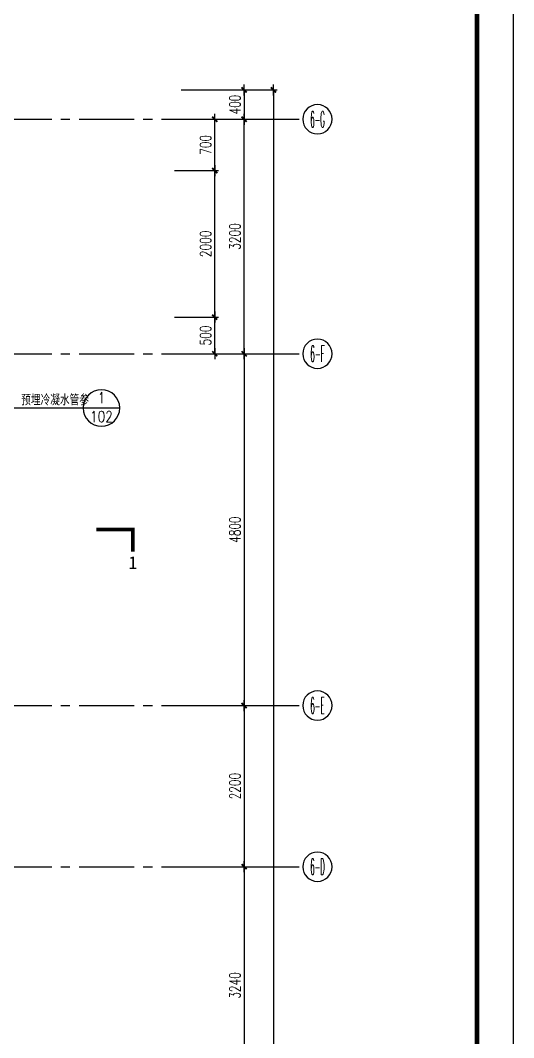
# Model space of a CAD drawing. Extents: x -395226 to -176901, y -140672 to 68263.
# Drawn here: x -300972 to -294242, y 42987 to 56870 of the extents above; entities that cross this region are included whole.
import ezdxf
from ezdxf.enums import TextEntityAlignment as Align

# ---------------------------------------------------------------- set-up
doc = ezdxf.new("R2010")
doc.units = 0
doc.header["$LTSCALE"] = 1000
doc.header["$MEASUREMENT"] = 0
doc.linetypes.add('ACAD_ISO08W100', pattern=[36, 24, -3, 6, -3])
doc.linetypes.add('Plans$0$CENTER2', pattern=[1.125, 0.75, -0.125, 0.125, -0.125])
doc.layers.get('0').update_dxf_attribs({"linetype": 'CONTINUOUS'})
doc.layers.get('Defpoints').update_dxf_attribs({"linetype": 'CONTINUOUS'})
for name, color, linetype in [('A-AXIS', 3, 'CONTINUOUS'), ('A-AXIS-TEXT', 7, 'CONTINUOUS'), ('A-DIM', 201, 'CONTINUOUS'), ('A-DOTE', 8, 'ACAD_ISO08W100'), ('A-NOTE', 150, 'CONTINUOUS'), ('A-NOTE-CN', 150, 'CONTINUOUS'), ('A-PUB-DIM', 3, 'CONTINUOUS'), ('Plans$0$Grid', 9, 'Plans$0$CENTER2'), ('图框', 7, 'CONTINUOUS')]:
    doc.layers.add(name, color=color, linetype=linetype)
doc.styles.add('COMPLEX', font='COMPLEX')
doc.styles.add('DIM_FONT', font='SIMPLEX', dxfattribs={"width": 0.7, "bigfont": 'GBCBIG'})
doc.styles.add('HT', font='SIMHEI.TTF')
doc.styles.add('PRC-S', font='tjromans.shx', dxfattribs={"width": 0.7, "bigfont": 'tjhztxt.shx'})
doc.styles.add('TJHZTXT', font='tjromans.shx', dxfattribs={"width": 0.8, "bigfont": 'tjhztxt.shx'})
doc.dimstyles.new('DIM100', dxfattribs={"dimscale": 100, "dimtxt": 3, "dimasz": 0.01, "dimexe": 1, "dimexo": 1, "dimgap": 1, "dimtad": 1, "dimdec": 0, "dimzin": 0, "dimdsep": 46, "dimtxsty": 'DIM_FONT', "dimblk1": '_DIMX', "dimblk2": '_DIMX', "dimsah": 1, "dimcen": 0.01, "dimclrd": 256, "dimclre": 256, "dimclrt": 7, "dimadec": 0, "dimazin": 0, "dimtfac": 1, "dimtdec": 0, "dimtix": 1, "dimtmove": 2, "dimatfit": 3, "dimldrblk": '_DIMX', "dimfxl": 0, "dimtolj": 1, "dimtzin": 5, "dimarcsym": 0})

# ---------------------------------------------------------------- blocks, each defined once
blk = doc.blocks.new('_DIMX')
blk.add_line((-150, 0), (150, 0))
at = {"const_width": 50}
blk.add_lwpolyline([(-70, -70), (70, 70)], dxfattribs=at)
blk = doc.blocks.new('*D490')
at = {"layer": 'A-PUB-DIM', "lineweight": -2}
for p, q in [((7251, 16240), (7852, 16240)), ((7802, 16239), (7802, 11440)), ((7251, 11440), (7852, 11440))]:
    blk.add_line(p, q, dxfattribs=at)
at = {"layer": 'Defpoints', "color": 0}
for p in [(7201, 16240), (7201, 11440), (7802, 11440)]:
    blk.add_point(p, dxfattribs=at)
at = {"layer": 'A-PUB-DIM', "lineweight": -2, "xscale": 0.5, "yscale": 0.5, "zscale": 0.5}
for p, rotation in [((7802, 16240), 90), ((7802, 11440), 270)]:
    blk.add_blockref('_DIMX', p, dxfattribs=dict(at, rotation=rotation))
at = {"layer": 'A-PUB-DIM', "insert": (7677, 13840), "char_height": 150, "attachment_point": 5, "rotation": 90, "style": 'DIM_FONT'}
blk.add_mtext('\\A1;4800', dxfattribs=at)
blk = doc.blocks.new('*D491')
at = {"layer": 'A-PUB-DIM', "lineweight": -2}
for p, q in [((7251, 11440), (7852, 11440)), ((7802, 11439), (7802, 9240)), ((7251, 9240), (7852, 9240))]:
    blk.add_line(p, q, dxfattribs=at)
at = {"layer": 'Defpoints', "color": 0}
for p in [(7201, 11440), (7201, 9240), (7802, 9240)]:
    blk.add_point(p, dxfattribs=at)
at = {"layer": 'A-PUB-DIM', "lineweight": -2, "xscale": 0.5, "yscale": 0.5, "zscale": 0.5}
for p, rotation in [((7802, 11440), 90), ((7802, 9240), 270)]:
    blk.add_blockref('_DIMX', p, dxfattribs=dict(at, rotation=rotation))
at = {"layer": 'A-PUB-DIM', "insert": (7677, 10340), "char_height": 150, "attachment_point": 5, "rotation": 90, "style": 'DIM_FONT'}
blk.add_mtext('\\A1;2200', dxfattribs=at)
blk = doc.blocks.new('*D492')
at = {"layer": 'A-PUB-DIM', "lineweight": -2}
for p, q in [((7251, 9240), (7852, 9240)), ((7802, 9239), (7802, 6001)), ((7251, 6000), (7852, 6000))]:
    blk.add_line(p, q, dxfattribs=at)
at = {"layer": 'Defpoints', "color": 0}
for p in [(7201, 9240), (7201, 6000), (7802, 6000)]:
    blk.add_point(p, dxfattribs=at)
at = {"layer": 'A-PUB-DIM', "lineweight": -2, "xscale": 0.5, "yscale": 0.5, "zscale": 0.5}
for p, rotation in [((7802, 9240), 90), ((7802, 6000), 270)]:
    blk.add_blockref('_DIMX', p, dxfattribs=dict(at, rotation=rotation))
at = {"layer": 'A-PUB-DIM', "insert": (7677, 7620), "char_height": 150, "attachment_point": 5, "rotation": 90, "style": 'DIM_FONT'}
blk.add_mtext('\\A1;3240', dxfattribs=at)
blk = doc.blocks.new('*D495')
at = {"layer": 'A-PUB-DIM', "lineweight": -2}
for p, q in [((6943, 19840), (8252, 19840)), ((8202, 19840), (8202, -10799)), ((6943, -10800), (8252, -10800))]:
    blk.add_line(p, q, dxfattribs=at)
at = {"layer": 'Defpoints', "color": 0}
for p in [(6893, 19840), (6893, -10800), (8202, -10800)]:
    blk.add_point(p, dxfattribs=at)
at = {"layer": 'A-PUB-DIM', "lineweight": -2, "xscale": 0.5, "yscale": 0.5, "zscale": 0.5}
for p, rotation in [((8202, 19840), 90), ((8202, -10800), 270)]:
    blk.add_blockref('_DIMX', p, dxfattribs=dict(at, rotation=rotation))
at = {"layer": 'A-PUB-DIM', "insert": (8077, 4520), "char_height": 150, "attachment_point": 5, "rotation": 90, "style": 'DIM_FONT'}
blk.add_mtext('\\A1;30640', dxfattribs=at)
blk = doc.blocks.new('_AXISO')
blk.add_circle((0, 0), 0.5)
at = {"layer": 'A-AXIS-TEXT', "style": 'COMPLEX', "width": 1.041667}
blk.add_attdef('A', text='', height=0.56, dxfattribs=at).set_placement((-0.25, -0.28), (0.25, -0.28), align=Align.FIT)
blk = doc.blocks.new('*D503')
at = {"layer": 'A-PUB-DIM', "lineweight": -2}
for p, q in [((7251, 19440), (7852, 19440)), ((7802, 16240), (7802, 19439)), ((7251, 16240), (7852, 16240))]:
    blk.add_line(p, q, dxfattribs=at)
at = {"layer": 'Defpoints', "color": 0}
for p in [(7201, 19440), (7802, 19440), (7201, 16240)]:
    blk.add_point(p, dxfattribs=at)
at = {"layer": 'A-PUB-DIM', "lineweight": -2, "xscale": 0.5, "yscale": 0.5, "zscale": 0.5}
for p, rotation in [((7802, 19440), 90), ((7802, 16240), 270)]:
    blk.add_blockref('_DIMX', p, dxfattribs=dict(at, rotation=rotation))
at = {"layer": 'A-PUB-DIM', "insert": (7677, 17840), "char_height": 150, "attachment_point": 5, "rotation": 90, "style": 'DIM_FONT'}
blk.add_mtext('\\A1;3200', dxfattribs=at)
blk = doc.blocks.new('*D506')
at = {"layer": 'A-PUB-DIM', "lineweight": -2}
for p, q in [((7251, 19840), (7852, 19840)), ((7802, 19840), (7802, 19440)), ((7251, 19440), (7852, 19440))]:
    blk.add_line(p, q, dxfattribs=at)
at = {"layer": 'Defpoints', "color": 0}
for p in [(7201, 19840), (7201, 19440), (7802, 19440)]:
    blk.add_point(p, dxfattribs=at)
at = {"layer": 'A-PUB-DIM', "lineweight": -2, "xscale": 0.5, "yscale": 0.5, "zscale": 0.5}
for p, rotation in [((7802, 19840), 90), ((7802, 19440), 270)]:
    blk.add_blockref('_DIMX', p, dxfattribs=dict(at, rotation=rotation))
at = {"layer": 'A-PUB-DIM', "insert": (7677, 19640), "char_height": 150, "attachment_point": 5, "rotation": 90, "style": 'DIM_FONT'}
blk.add_mtext('\\A1;400', dxfattribs=at)
blk = doc.blocks.new('*D171')
at = {"layer": 'A-DIM', "lineweight": -2}
for p, q in [((-298868, 55520), (-298270, 55520)), ((-298320, 54820), (-298320, 55519)), ((-298868, 54820), (-298270, 54820))]:
    blk.add_line(p, q, dxfattribs=at)
at = {"layer": 'Defpoints', "color": 0}
for p in [(-298918, 55520), (-298320, 55520), (-298918, 54820)]:
    blk.add_point(p, dxfattribs=at)
at = {"layer": 'A-DIM', "lineweight": -2, "xscale": 0.5, "yscale": 0.5, "zscale": 0.5}
for p, rotation in [((-298320, 55520), 90), ((-298320, 54820), 270)]:
    blk.add_blockref('_DIMX', p, dxfattribs=dict(at, rotation=rotation))
at = {"layer": 'A-DIM', "insert": (-298445, 55170), "char_height": 150, "attachment_point": 5, "rotation": 90, "style": 'DIM_FONT'}
blk.add_mtext('\\A1;700', dxfattribs=at)
blk = doc.blocks.new('*D303')
at = {"layer": 'A-DIM', "lineweight": -2}
for p, q in [((-298868, 54820), (-298270, 54820)), ((-298320, 52820), (-298320, 54819)), ((-298868, 52820), (-298270, 52820))]:
    blk.add_line(p, q, dxfattribs=at)
at = {"layer": 'Defpoints', "color": 0}
for p in [(-298918, 54820), (-298320, 54820), (-298918, 52820)]:
    blk.add_point(p, dxfattribs=at)
at = {"layer": 'A-DIM', "lineweight": -2, "xscale": 0.5, "yscale": 0.5, "zscale": 0.5}
for p, rotation in [((-298320, 54820), 90), ((-298320, 52820), 270)]:
    blk.add_blockref('_DIMX', p, dxfattribs=dict(at, rotation=rotation))
at = {"layer": 'A-DIM', "insert": (-298445, 53820), "char_height": 150, "attachment_point": 5, "rotation": 90, "style": 'DIM_FONT'}
blk.add_mtext('\\A1;2000', dxfattribs=at)
blk = doc.blocks.new('*D304')
at = {"layer": 'A-DIM', "lineweight": -2}
for p, q in [((-298868, 52820), (-298270, 52820)), ((-298320, 52320), (-298320, 52819)), ((-298868, 52320), (-298270, 52320))]:
    blk.add_line(p, q, dxfattribs=at)
at = {"layer": 'Defpoints', "color": 0}
for p in [(-298918, 52820), (-298320, 52820), (-298918, 52320)]:
    blk.add_point(p, dxfattribs=at)
at = {"layer": 'A-DIM', "lineweight": -2, "xscale": 0.5, "yscale": 0.5, "zscale": 0.5}
for p, rotation in [((-298320, 52820), 90), ((-298320, 52320), 270)]:
    blk.add_blockref('_DIMX', p, dxfattribs=dict(at, rotation=rotation))
at = {"layer": 'A-DIM', "insert": (-298445, 52570), "char_height": 150, "attachment_point": 5, "rotation": 90, "style": 'DIM_FONT'}
blk.add_mtext('\\A1;500', dxfattribs=at)
blk = doc.blocks.new('sy')
blk.add_line((1948, 0), (2948, 0))
blk.add_circle((2448, 0), 500)
at = {"layer": 'A-NOTE', "linetype": 'Continuous'}
blk.add_line((0, 0), (2948, 0), dxfattribs=at)
at = {"layer": 'A-NOTE', "linetype": 'Continuous', "style": 'PRC-S', "width": 0.7}
for tag, p in [('S01', (788, 70)), ('详建施', (788, -373)), ('302', (2169, -370))]:
    blk.add_attdef(tag, p, '', height=350, dxfattribs=at)
blk.add_attdef('1', text='', height=350, dxfattribs=at).set_placement((2449, 232), align=Align.MIDDLE)
blk = doc.blocks.new('TJAD_TK_A0')
at = {"layer": '图框'}
blk.add_line((2162, 399.3), (973, 399.3), dxfattribs=at)
at = {"layer": '图框', "const_width": 1.2}
blk.add_lwpolyline([(2152, -431.7), (2152, 389.3), (998, 389.3), (998, -431.7)], close=True, dxfattribs=at)
blk = doc.blocks.new('Grid')
at = {"layer": 'Plans$0$Grid', "color": 8}
for p, q in [((-28198.2, 19440), (8601.8, 19440)), ((-28198.2, 16240), (8601.8, 16240)), ((-28198.2, 11440), (8601.8, 11440)), ((-28198.2, 9240), (8601.8, 9240))]:
    blk.add_line(p, q, dxfattribs=at)
at = {"layer": 'A-AXIS'}
ref = blk.add_blockref('_AXISO', (8801.8, 19440), dxfattribs=dict(at, xscale=-400.0000000232831, yscale=399.9999999941792, zscale=400))
ref.add_attrib('A', '6-G', dxfattribs={"layer": 'A-AXIS-TEXT', "height": 224, "style": 'COMPLEX', "width": 0.287528}).set_placement((8705.5, 19328), (8901.8, 19328), align=Align.FIT)
ref = blk.add_blockref('_AXISO', (8801.8, 16240), dxfattribs=dict(at, xscale=-400.0000000232831, yscale=399.9999999941792, zscale=400))
ref.add_attrib('A', '6-F', dxfattribs={"layer": 'A-AXIS-TEXT', "height": 224, "style": 'COMPLEX', "width": 0.296803}).set_placement((8705.5, 16128), (8901.8, 16128), align=Align.FIT)
ref = blk.add_blockref('_AXISO', (8801.8, 11440), dxfattribs=dict(at, xscale=-400.0000000232831, yscale=399.9999999941792, zscale=400))
ref.add_attrib('A', '6-E', dxfattribs={"layer": 'A-AXIS-TEXT', "height": 224, "style": 'COMPLEX', "width": 0.296803}).set_placement((8705.5, 11328), (8901.8, 11328), align=Align.FIT)
ref = blk.add_blockref('_AXISO', (8801.8, 9240), dxfattribs=dict(at, xscale=-400.0000000232831, yscale=399.9999999941792, zscale=400))
ref.add_attrib('A', '6-D', dxfattribs={"layer": 'A-AXIS-TEXT', "height": 224, "style": 'COMPLEX', "width": 0.292092}).set_placement((8705.5, 9128), (8901.8, 9128), align=Align.FIT)
at = {"layer": 'A-PUB-DIM'}
for base, p1, p2, angle, picture, middle in [((8201.8, -10800), (6893.4, 19840), (6893.4, -10800), 90, '*D495', (8076.8, 4520)), ((7801.8, 19440), (7201.1, 19840), (7201.1, 19440), 90, '*D506', (7676.8, 19640)), ((7801.8, 19440), (7201.1, 16240), (7201.1, 19440), 270, '*D503', (7676.8, 17840)), ((7801.8, 11440), (7201.1, 16240), (7201.1, 11440), 90, '*D490', (7676.8, 13840)), ((7801.8, 9240), (7201.1, 11440), (7201.1, 9240), 90, '*D491', (7676.8, 10340)), ((7801.8, 6000), (7201.1, 9240), (7201.1, 6000), 90, '*D492', (7676.8, 7620))]:
    dim = blk.add_linear_dim(base=base, p1=p1, p2=p2, angle=angle, dimstyle='DIM100', override={"dimscale": 50, "dimclrt": 256}, dxfattribs=at)
    dim.commit()
    dim.dimension.update_dxf_attribs({"geometry": picture, "text_midpoint": middle})

msp = doc.modelspace()

# ---------------------------------------------------------------- linework, layer by layer
at = {"layer": 'A-NOTE', "const_width": 50}
msp.add_lwpolyline([(-299436.4, 49619.8), (-299436.4, 49919.8), (-299936.4, 49919.8)], dxfattribs=at)

# ---------------------------------------------------------------- block references
at = {"layer": 'A-DOTE'}
msp.add_blockref('Grid', (-305721.3, 36079.8), dxfattribs=at)
at = {"layer": 'A-NOTE'}
ref = msp.add_blockref('sy', (-301089.6, 51579.8), dxfattribs=dict(at, xscale=-0.5, yscale=0.5, zscale=0.5, rotation=180))
ref.add_attrib('302', '1', (-299914.8, 51643.8), dxfattribs={"layer": 'A-NOTE-CN', "linetype": 'Continuous', "height": 150, "style": 'TJHZTXT', "width": 0.8})
ref.add_attrib('1', '102', dxfattribs={"layer": 'A-NOTE-CN', "linetype": 'Continuous', "height": 150, "style": 'TJHZTXT', "width": 0.8}).set_placement((-299865.2, 51463.6), align=Align.MIDDLE)
ref.add_attrib('详建施', '预埋冷凝水管参', (-300959.4, 51614.9), dxfattribs={"layer": 'A-NOTE-CN', "linetype": 'Continuous', "height": 150, "style": 'TJHZTXT', "width": 0.8})
at = {"layer": '图框', "xscale": 50, "yscale": 50, "zscale": 50, "rotation": 270}
msp.add_blockref('TJAD_TK_A0', (-314207.3, 116912.9), dxfattribs=at)

# ---------------------------------------------------------------- texts
at = {"layer": 'A-NOTE', "style": 'HT'}
msp.add_attdef('1', text='1', height=175, dxfattribs=at).set_placement((-299436.4, 49469.8), align=Align.MIDDLE)

# ---------------------------------------------------------------- dimensions: what is measured, and where the dimension line sits
at = {"layer": 'A-DIM'}
for base, p1, p2, picture, middle in [((-298319.5, 55519.8), (-298918.1, 54819.8), (-298918.1, 55519.8), '*D171', (-298444.5, 55169.8)), ((-298319.5, 54819.8), (-298918.1, 52819.8), (-298918.1, 54819.8), '*D303', (-298444.5, 53819.8)), ((-298319.5, 52819.8), (-298918.1, 52319.8), (-298918.1, 52819.8), '*D304', (-298444.5, 52569.8))]:
    dim = msp.add_linear_dim(base=base, p1=p1, p2=p2, angle=270, dimstyle='DIM100', override={"dimscale": 50, "dimclrt": 256}, dxfattribs=at)
    dim.commit()
    dim.dimension.update_dxf_attribs({"geometry": picture, "text_midpoint": middle})

doc.saveas('drawing.dxf')
